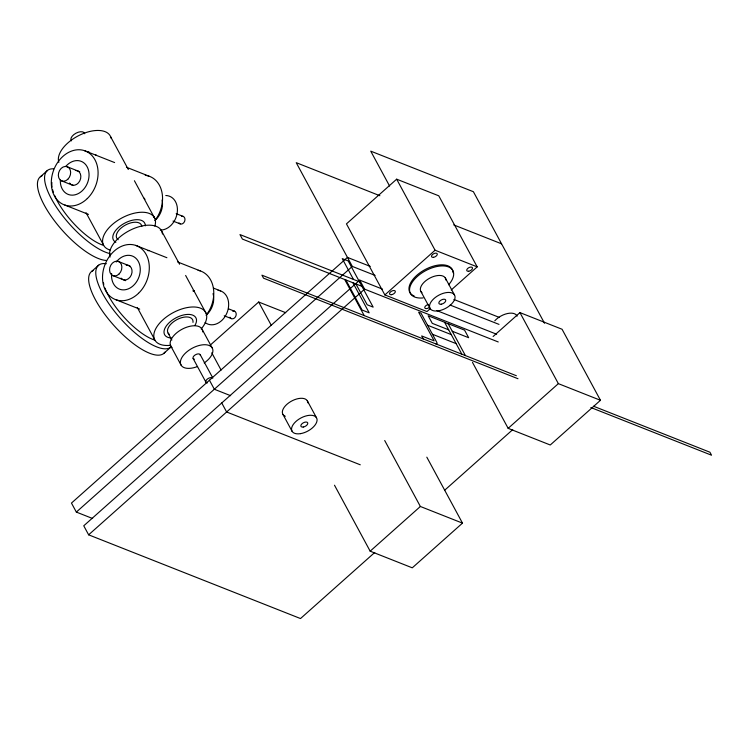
<?xml version="1.0" encoding="UTF-8"?>
<svg xmlns="http://www.w3.org/2000/svg" width="749" height="749" viewBox="0 0 749 749"><rect width="100%" height="100%" fill="white"/><g stroke="black" fill="none" stroke-linecap="round" stroke-linejoin="round"><path stroke-width="1.12" d="M40.371 176.773L47.496 170.435M91.593 271.494L98.709 265.155M163.6 353.565L170.716 347.227A54.602 18.837 48.3 0 1 113.623 310.236A54.602 18.837 48.3 0 1 106.349 263.695M210.197 345.167L258.667 302.016L285.669 312.679M451.216 289.985L477.188 266.869L438.774 195.817L396.661 179.18L346.45 223.876L384.864 294.919L426.977 311.565L430.441 308.476M370.259 266.41L347.442 257.394L71.464 503.066L76.342 512.082L352.32 266.419L375.137 275.435M382.552 289.142L359.735 280.126L83.757 525.798L88.635 534.823L300.508 618.552L374.743 552.472M88.635 534.823L364.613 289.151L498.254 341.965M384.864 294.919L435.075 250.222L477.188 266.869M493.114 336.498L519.946 312.605L562.059 329.251L600.473 400.294L550.262 444.99L508.15 428.344L472.479 362.376M370.165 551.18L420.376 506.483L462.489 523.13L412.278 567.826L370.165 551.18L334.494 485.212M508.15 428.344L558.361 383.647L600.473 400.294M444.616 490.277L512.728 429.636M213.446 288.093L220.655 290.93M379.883 195.732L296.22 162.664L352.32 266.419M453.763 224.925L501.558 243.818M84.525 150.68L114.616 162.57M126.441 167.242L149.004 176.165M453.913 299.469L499.555 317.51M450.112 305.058L499.003 324.383M436.873 310.61L496.634 334.232M359.454 281.793L239.952 234.568L242.395 239.071L361.898 286.305M66.755 166.578L79.74 171.708M176.184 213.662L183.449 216.527M444.709 322.463L448.258 323.877M448.679 329.822L432.257 323.334L428.156 315.75L444.588 322.248L461.852 354.183M452.237 331.227L468.668 337.715L464.567 330.14L448.136 323.652L465.41 355.588M173.01 221.058L180.266 223.923M427.557 325.235L451.273 334.606M61.409 180.799L73.308 185.509M432.445 334.26L456.15 343.632M516.361 375.726L261.907 275.164L263.536 278.179L517.99 378.732M593.573 406.239L709.921 452.218L711.55 455.223L590.849 407.522M64.854 205.057L88.494 214.401M135.747 245.4L166.905 257.722M177.653 261.972L200.226 270.885M117.977 261.307L129.877 266.007M228.445 308.794L234.662 311.256M224.223 315.788L231.488 318.653M112.631 275.529L125.617 280.66M116.067 299.787L139.707 309.131M230.626 395.687L214.336 389.246L209.458 380.23M360.269 464.801L226.629 411.987L221.741 402.962M76.342 512.082L92.642 518.523M544.523 323.259L473.396 191.716L370.727 151.139L389.602 186.052M519.946 312.605L558.361 383.647M396.661 179.18L435.075 250.222M445.234 277.832L454.418 294.816M420.975 291.651L430.16 308.644M423.279 338.941L421.65 335.927L434.148 340.87L418.625 312.164L420.994 313.101L436.611 341.975A3.811 1.311 48.3 0 1 435.909 343.931M359.735 280.126L364.613 289.151M353.481 279.433L342.218 258.592L348.191 260.952L373.171 307.146L367.197 304.777L355.925 283.946M352.938 282.766L369.201 312.839L362.085 310.03L345.823 279.948M344.709 279.508L364.22 315.601M426.818 457.162L462.489 523.13M384.705 440.515L420.376 506.483M258.667 302.016L271.297 325.356M307.249 400.668L316.434 417.652M282.991 414.487L292.176 431.48M110.646 136.777L128.332 169.499M134.417 180.743L154.874 218.577M161.859 231.497L179.554 264.219M185.63 275.463L206.087 313.297M202.258 329.588L212.164 347.873M211.752 352.798L221.086 370.053M200.264 354.773L212.529 377.468M193.12 358.49L205.919 382.177M168.122 333.127L171.858 340.046M86.079 212.744L103.212 244.446M137.292 307.474L154.434 339.166M170.557 345.607L181.136 365.212M494.771 320.825A13.969 7.406 -28.4 0 1 507.597 313.503A13.969 7.406 -28.4 0 1 517.1 316.181M414.113 295.949A24.127 12.789 -28.4 0 1 423.307 270.576A24.127 12.789 -28.4 0 1 453.098 272.739M423.101 297.933A24.127 12.789 -28.4 0 1 412.175 282.345A24.127 12.789 -28.4 0 1 443.932 265.961A24.127 12.789 -28.4 0 1 448.642 284.751M429.505 307.259A3.174 1.685 -28.4 0 1 424.795 307.914A3.174 1.685 -28.4 0 1 428.484 304.459M421.987 292.728A13.969 7.406 -28.4 0 1 429.757 278.141A13.969 7.406 -28.4 0 1 445.889 280.023M285.322 416.294A13.969 7.406 -28.4 0 1 290.649 401.604A13.969 7.406 -28.4 0 1 307.895 402.859M164.93 352.152A54.602 18.837 48.3 0 1 112.79 324.223A54.602 18.837 48.3 0 1 93.279 270.52M154.921 340.14A44.444 15.326 48.3 0 1 104.991 288.075M103.821 284.386A44.444 15.326 48.3 0 1 103.418 282.626M218.025 290.294A17.779 13.772 -68.4 0 1 227.05 312.679A17.779 13.772 -68.4 0 1 205.104 322.547M213.044 293.599A17.779 13.772 -68.4 0 1 206.518 314.88M193.71 291.202A13.969 10.823 -68.4 0 1 194.422 290.603M192.821 290.865A7.621 5.898 -68.4 0 1 193.214 291.005M232.639 311.116A4.035 3.127 -68.4 0 1 236.132 313.419A4.035 3.127 -68.4 0 1 234.006 318.325A4.035 3.127 -68.4 0 1 230.009 317.192M116.254 261.991A17.779 13.772 -68.4 0 1 138.846 262.478A17.779 13.772 -68.4 0 1 128.266 288.899A17.779 13.772 -68.4 0 1 111.629 273.525M126.207 265.24A7.621 5.898 -68.4 0 1 131.375 274.808A7.621 5.898 -68.4 0 1 121.057 278.113M198.073 270.305A28.921 22.404 -68.4 0 1 206.097 315.32M171.249 338.042A17.779 9.419 -28.4 0 1 166.306 325.955A17.779 9.419 -28.4 0 1 187.943 314.402A17.779 9.419 -28.4 0 1 194.946 325.384M170.613 345.298A28.921 15.326 -28.4 0 1 156.644 327.163A28.921 15.326 -28.4 0 1 194.394 306.996A28.921 15.326 -28.4 0 1 201.191 328.961M110.084 257.057A28.921 15.326 -28.4 0 1 132.685 229.025A28.921 15.326 -28.4 0 1 162.458 234.016M207.407 382.908A4.035 2.135 -28.4 0 1 207.08 379.294A4.035 2.135 -28.4 0 1 212.838 378.076M194.394 359.202A4.035 2.135 -28.4 0 1 195.171 354.942A4.035 2.135 -28.4 0 1 200.32 355.429M197.549 366.504A17.779 9.419 -28.4 0 1 181.239 358.79A17.779 9.419 -28.4 0 1 207.211 344.924A17.779 9.419 -28.4 0 1 204.215 362.937M172.008 347.564A17.779 9.419 -28.4 0 1 182.634 328.942A17.779 9.419 -28.4 0 1 202.67 331.919M169.396 334.4A13.969 7.406 -28.4 0 1 177.298 319.43A13.969 7.406 -28.4 0 1 192.989 322.37M106.386 260.455A54.602 18.837 48.3 0 1 54.658 221.049A54.602 18.837 48.3 0 1 42.066 175.8M110.131 253.649A54.602 18.837 48.3 0 1 56.84 207.773A54.602 18.837 48.3 0 1 53.488 168.815M103.699 245.419A44.444 15.326 48.3 0 1 54.537 195.283M53.441 192.418A44.444 15.326 48.3 0 1 52.599 189.656M52.046 187.063A44.444 15.326 48.3 0 1 51.906 182.55M148.002 250.728A17.779 9.419 -28.4 0 1 149.145 250.466M118.183 239.68A13.969 7.406 -28.4 0 1 125.205 225.177A13.969 7.406 -28.4 0 1 141.804 226.479M71.436 140.849A7.621 4.035 -28.4 0 1 75.967 133.2A7.621 4.035 -28.4 0 1 84.74 133.743M115.861 242.283A17.779 9.419 -28.4 0 1 124.156 223.445A17.779 9.419 -28.4 0 1 145.306 225.833M95.872 154.547A7.621 4.035 -28.4 0 1 95.853 155.174M88.897 151.813A7.621 4.035 -28.4 0 1 88.485 152.141M110.028 249.997A28.921 15.326 -28.4 0 1 121.993 217.893A28.921 15.326 -28.4 0 1 154.809 226.076M58.862 162.336A28.921 15.326 -28.4 0 1 80.536 134.717A28.921 15.326 -28.4 0 1 111.067 138.162M65.818 166.325A17.779 13.772 -68.4 0 1 87.773 168.085A17.779 13.772 -68.4 0 1 77.39 194.028A17.779 13.772 -68.4 0 1 60.323 180.032M145.259 175.332A28.921 22.404 -68.4 0 1 161.906 192.109A28.921 22.404 -68.4 0 1 154.874 220.599M75.864 170.463A7.621 5.898 -68.4 0 1 79.825 180.827A7.621 5.898 -68.4 0 1 69.582 183.018M144.276 198.204A7.621 5.898 -68.4 0 1 144.894 199.449M181.661 216.321A4.035 3.127 -68.4 0 1 184.629 221.339A4.035 3.127 -68.4 0 1 179.03 222.893M165.801 195.508A17.779 13.772 -68.4 0 1 177.176 213.09A17.779 13.772 -68.4 0 1 160.314 230.083M162.102 199.983A17.779 13.772 -68.4 0 1 155.296 220.15M154.444 216.667A13.969 10.823 -68.4 0 1 153.76 217.313M441.255 304.206A3.811 2.022 -28.4 0 0 445.692 300.021A3.811 2.022 -28.4 0 0 439.935 300.958A3.811 2.022 -28.4 0 0 441.255 304.206M468.743 271.232A3.174 1.685 -28.4 0 0 472.441 267.749A3.174 1.685 -28.4 0 0 467.638 268.526A3.174 1.685 -28.4 0 0 468.743 271.232M433.54 257.319A3.174 1.685 -28.4 0 0 437.238 253.836A3.174 1.685 -28.4 0 0 432.435 254.613A3.174 1.685 -28.4 0 0 433.54 257.319M391.577 294.685A3.174 1.685 -28.4 0 0 395.275 291.192A3.174 1.685 -28.4 0 0 390.472 291.97A3.174 1.685 -28.4 0 0 391.577 294.685M438.483 310.826A13.969 7.406 -28.4 0 0 454.765 295.481A13.969 7.406 -28.4 0 0 433.634 298.888A13.969 7.406 -28.4 0 0 438.483 310.826M300.489 433.652A13.969 7.406 -28.4 0 0 316.78 418.317A13.969 7.406 -28.4 0 0 295.649 421.724A13.969 7.406 -28.4 0 0 300.489 433.652M303.261 427.042A3.811 2.022 -28.4 0 0 307.708 422.857A3.811 2.022 -28.4 0 0 301.941 423.794A3.811 2.022 -28.4 0 0 303.261 427.042M119.035 274.022A7.621 5.898 -68.4 0 0 118.548 261.495A7.621 5.898 -68.4 0 0 109.56 270.192A7.621 5.898 -68.4 0 0 119.035 274.022M138.528 293.29A28.921 22.404 -68.4 0 0 136.655 245.747A28.921 22.404 -68.4 0 0 102.538 278.75A28.921 22.404 -68.4 0 0 138.528 293.29M87.305 198.56A28.921 22.404 -68.4 0 0 85.442 151.017A28.921 22.404 -68.4 0 0 51.316 184.029A28.921 22.404 -68.4 0 0 87.305 198.56M67.822 179.292A7.621 5.898 -68.4 0 0 67.326 166.765A7.621 5.898 -68.4 0 0 58.338 175.463A7.621 5.898 -68.4 0 0 67.822 179.292"/></g></svg>
